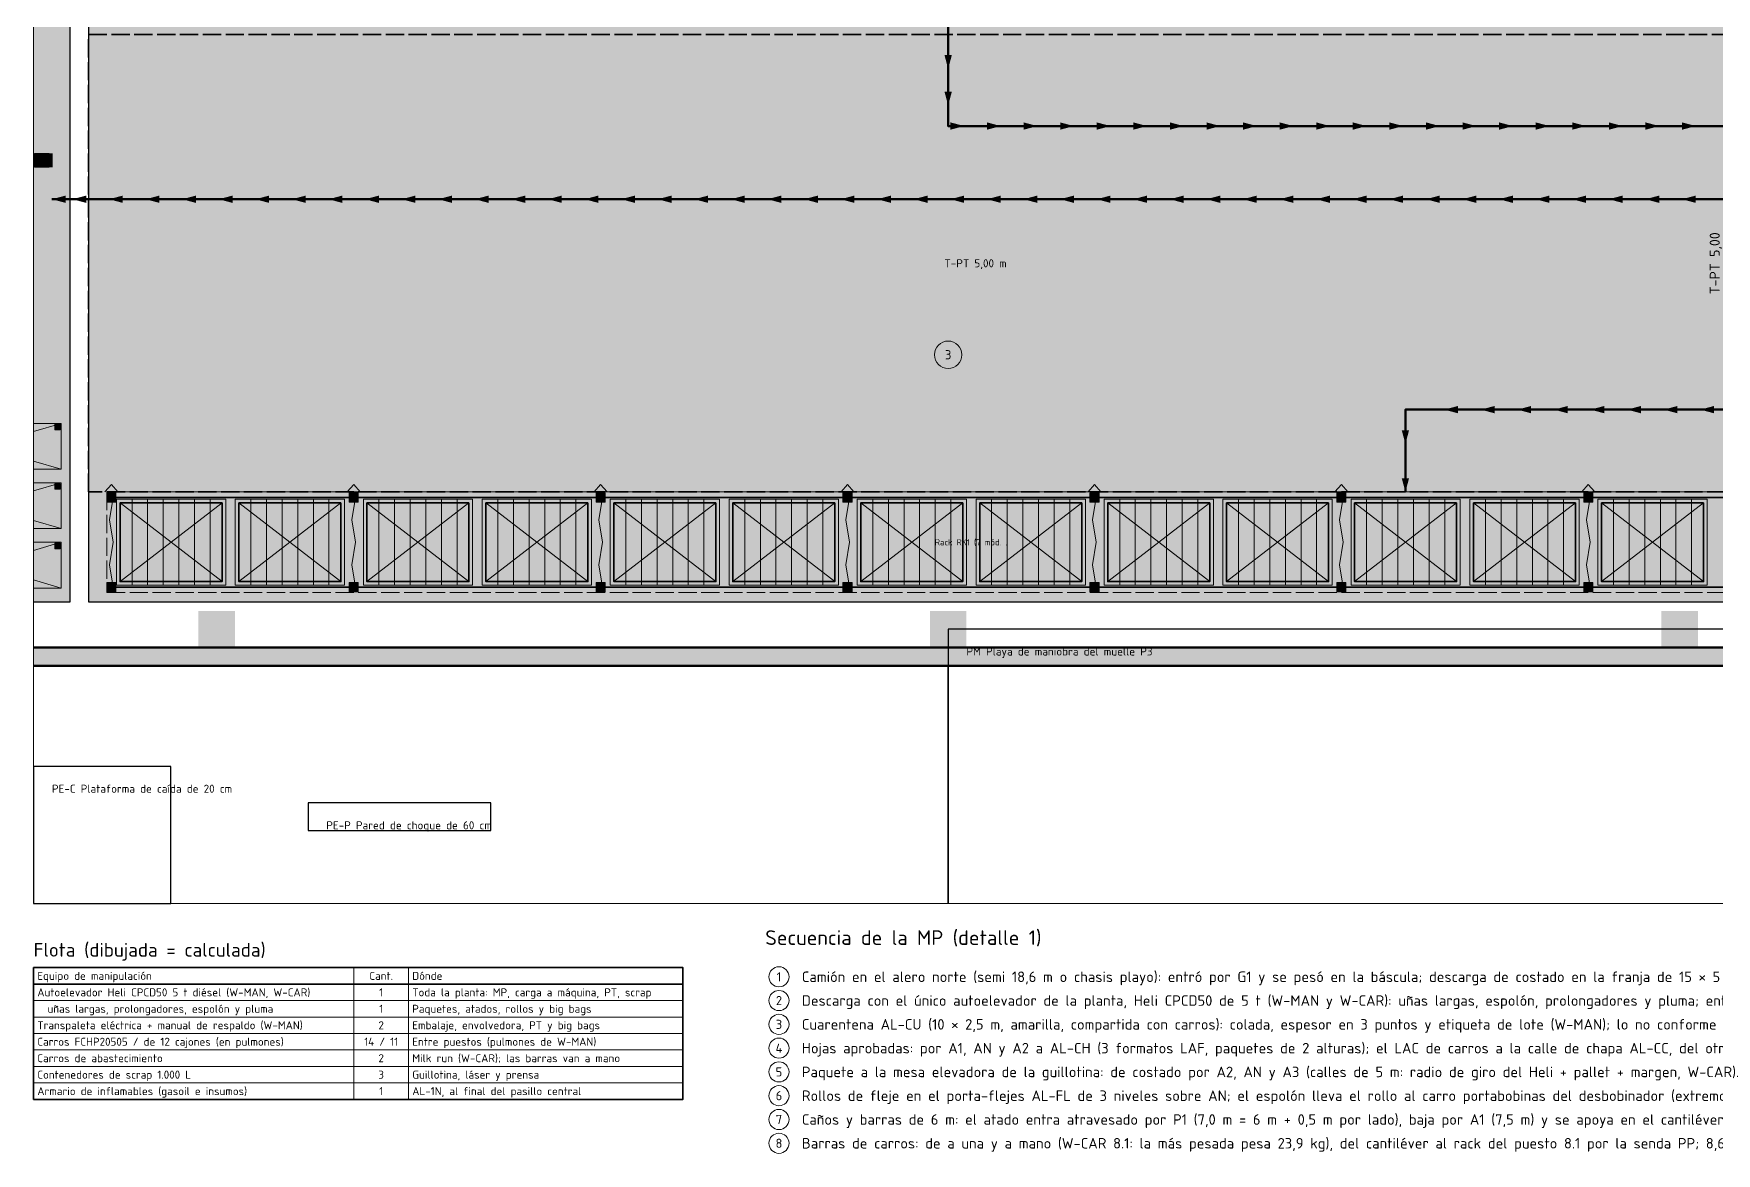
# Model space of a CAD drawing. Header units: millimetres. Extents: x 0 to 2430, y 0 to 841.
# Drawn here: x 597 to 965, y 440.4 to 685.2 of the extents above; entities that cross this region are included whole.
import ezdxf
from ezdxf.enums import TextEntityAlignment as Align

# ---------------------------------------------------------------- set-up
doc = ezdxf.new("R2010")
doc.units = ezdxf.units.MM
doc.linetypes.add('IRAM-E-TRAZOS', pattern=[5, 4, -1])
for name, color, linetype, lineweight in [('A-COLUMNA', 7, 'CONTINUOUS', 50), ('A-COTA', 7, 'CONTINUOUS', 18), ('A-EQUIPO-FINO', 8, 'CONTINUOUS', 13), ('A-EQUIPO-OCULTO', 8, 'IRAM-E-TRAZOS', 13), ('A-EQUIPO-RELLENO', 9, 'CONTINUOUS', 13), ('A-EXTERIOR', 8, 'CONTINUOUS', 25), ('A-MURO', 7, 'CONTINUOUS', 50), ('A-RELLENO', 9, 'CONTINUOUS', 13), ('A-SECTOR', 1, 'CONTINUOUS', 25), ('A-SEGURIDAD', 1, 'IRAM-E-TRAZOS', 18), ('A-TEXTO', 7, 'CONTINUOUS', 18), ('F-MP', 5, 'CONTINUOUS', 70), ('F-PT', 3, 'CONTINUOUS', 70)]:
    doc.layers.add(name, color=color, linetype=linetype, lineweight=lineweight)
doc.layers.add('A-EQUIPO', color=30, linetype='CONTINUOUS', lineweight=35, true_color=0xe67800)
doc.layers.add('A-PASILLO', color=2, linetype='IRAM-E-TRAZOS', lineweight=35, true_color=0xd7a500)
doc.styles.add('ISO3098', font='isocpeur.ttf')
doc.dimstyles.new('FLAMA-IRAM', dxfattribs={"dimtxt": 3.5, "dimasz": 3.5, "dimexe": 2, "dimexo": 1.5, "dimgap": 1, "dimtad": 1, "dimdec": 1, "dimtxsty": 'ISO3098', "dimblk": 'IRAM_FLECHA', "dimblk1": 'IRAM_FLECHA', "dimblk2": 'IRAM_FLECHA', "dimcen": 2.5, "dimclrd": 3, "dimclre": 3, "dimclrt": 3, "dimazin": 3, "dimtfac": 1, "dimtmove": 0, "dimatfit": 3, "dimlwd": 18, "dimlwe": 18})

# ---------------------------------------------------------------- blocks, each defined once
blk = doc.blocks.new('IRAM_FLECHA')
blk.add_solid([(0, 0), (-1, 0.125), (-1, -0.125)])

msp = doc.modelspace()

# ---------------------------------------------------------------- hatches: boundary and pattern name
at = {"layer": 'A-COLUMNA', "true_color": 0x000000}
h = msp.add_hatch(color=7, dxfattribs=at)
h.dxf.hatch_style = 1
h.paths.add_polyline_path([(633, 551), (641, 551), (641, 559), (633, 559)])
h = msp.add_hatch(color=7, dxfattribs=at)
h.dxf.hatch_style = 1
h.paths.add_polyline_path([(793, 551), (801, 551), (801, 559), (793, 559)])
h = msp.add_hatch(color=7, dxfattribs=at)
h.dxf.hatch_style = 1
h.paths.add_polyline_path([(953, 551), (961, 551), (961, 559), (953, 559)])
at = {"layer": 'A-EQUIPO-RELLENO', "true_color": 0xeeeeee}
h = msp.add_hatch(color=7, dxfattribs=at)
h.dxf.hatch_style = 1
h.paths.add_polyline_path([(601, 659), (601, 656), (597, 656), (597, 659)])
h = msp.add_hatch(color=7, dxfattribs=at)
h.dxf.hatch_style = 1
h.paths.add_polyline_path([(603, 600), (603, 590), (597, 590), (597, 600)])
at = {"layer": 'A-EQUIPO-RELLENO', "true_color": 0x969ba0}
h = msp.add_hatch(color=7, dxfattribs=at)
h.dxf.hatch_style = 1
h.paths.add_polyline_path([(602.8, 599.8), (601.6, 599.8), (601.6, 598.6), (602.8, 598.6)])
at = {"layer": 'A-EQUIPO-RELLENO', "true_color": 0xeeeeee}
h = msp.add_hatch(color=7, dxfattribs=at)
h.dxf.hatch_style = 1
h.paths.add_polyline_path([(603, 587), (603, 577), (597, 577), (597, 587)])
at = {"layer": 'A-EQUIPO-RELLENO', "true_color": 0x969ba0}
h = msp.add_hatch(color=7, dxfattribs=at)
h.dxf.hatch_style = 1
h.paths.add_polyline_path([(602.8, 586.8), (601.6, 586.8), (601.6, 585.6), (602.8, 585.6)])
h = msp.add_hatch(color=7, dxfattribs=at)
h.dxf.hatch_style = 1
h.paths.add_polyline_path([(615, 584.8), (613, 584.8), (613, 582.8), (615, 582.8)])
at = {"layer": 'A-EQUIPO-RELLENO', "true_color": 0xeedec0}
h = msp.add_hatch(color=7, dxfattribs=at)
h.dxf.hatch_style = 1
h.paths.add_polyline_path([(639, 583.4), (615.1, 583.4), (615.1, 564.6), (639, 564.6)])
h = msp.add_hatch(color=7, dxfattribs=at)
h.dxf.hatch_style = 1
h.paths.add_polyline_path([(665, 583.4), (641.1, 583.4), (641.1, 564.6), (665, 564.6)])
at = {"layer": 'A-EQUIPO-RELLENO', "true_color": 0x969ba0}
h = msp.add_hatch(color=7, dxfattribs=at)
h.dxf.hatch_style = 1
h.paths.add_polyline_path([(668, 584.8), (666, 584.8), (666, 582.8), (668, 582.8)])
at = {"layer": 'A-EQUIPO-RELLENO', "true_color": 0xeedec0}
h = msp.add_hatch(color=7, dxfattribs=at)
h.dxf.hatch_style = 1
h.paths.add_polyline_path([(693, 583.4), (669.1, 583.4), (669.1, 564.6), (693, 564.6)])
h = msp.add_hatch(color=7, dxfattribs=at)
h.dxf.hatch_style = 1
h.paths.add_polyline_path([(719, 583.4), (695.1, 583.4), (695.1, 564.6), (719, 564.6)])
at = {"layer": 'A-EQUIPO-RELLENO', "true_color": 0x969ba0}
h = msp.add_hatch(color=7, dxfattribs=at)
h.dxf.hatch_style = 1
h.paths.add_polyline_path([(722, 584.8), (720, 584.8), (720, 582.8), (722, 582.8)])
at = {"layer": 'A-EQUIPO-RELLENO', "true_color": 0xeedec0}
h = msp.add_hatch(color=7, dxfattribs=at)
h.dxf.hatch_style = 1
h.paths.add_polyline_path([(747, 583.4), (723.1, 583.4), (723.1, 564.6), (747, 564.6)])
h = msp.add_hatch(color=7, dxfattribs=at)
h.dxf.hatch_style = 1
h.paths.add_polyline_path([(773, 583.4), (749.1, 583.4), (749.1, 564.6), (773, 564.6)])
at = {"layer": 'A-EQUIPO-RELLENO', "true_color": 0x969ba0}
h = msp.add_hatch(color=7, dxfattribs=at)
h.dxf.hatch_style = 1
h.paths.add_polyline_path([(776, 584.8), (774, 584.8), (774, 582.8), (776, 582.8)])
at = {"layer": 'A-EQUIPO-RELLENO', "true_color": 0xeedec0}
h = msp.add_hatch(color=7, dxfattribs=at)
h.dxf.hatch_style = 1
h.paths.add_polyline_path([(801, 583.4), (777.1, 583.4), (777.1, 564.6), (801, 564.6)])
h = msp.add_hatch(color=7, dxfattribs=at)
h.dxf.hatch_style = 1
h.paths.add_polyline_path([(827, 583.4), (803.1, 583.4), (803.1, 564.6), (827, 564.6)])
at = {"layer": 'A-EQUIPO-RELLENO', "true_color": 0x969ba0}
h = msp.add_hatch(color=7, dxfattribs=at)
h.dxf.hatch_style = 1
h.paths.add_polyline_path([(830, 584.8), (828, 584.8), (828, 582.8), (830, 582.8)])
at = {"layer": 'A-EQUIPO-RELLENO', "true_color": 0xeedec0}
h = msp.add_hatch(color=7, dxfattribs=at)
h.dxf.hatch_style = 1
h.paths.add_polyline_path([(855, 583.4), (831.1, 583.4), (831.1, 564.6), (855, 564.6)])
h = msp.add_hatch(color=7, dxfattribs=at)
h.dxf.hatch_style = 1
h.paths.add_polyline_path([(881, 583.4), (857.1, 583.4), (857.1, 564.6), (881, 564.6)])
at = {"layer": 'A-EQUIPO-RELLENO', "true_color": 0x969ba0}
h = msp.add_hatch(color=7, dxfattribs=at)
h.dxf.hatch_style = 1
h.paths.add_polyline_path([(884, 584.8), (882, 584.8), (882, 582.8), (884, 582.8)])
at = {"layer": 'A-EQUIPO-RELLENO', "true_color": 0xeedec0}
h = msp.add_hatch(color=7, dxfattribs=at)
h.dxf.hatch_style = 1
h.paths.add_polyline_path([(909, 583.4), (885.1, 583.4), (885.1, 564.6), (909, 564.6)])
h = msp.add_hatch(color=7, dxfattribs=at)
h.dxf.hatch_style = 1
h.paths.add_polyline_path([(935, 583.4), (911.1, 583.4), (911.1, 564.6), (935, 564.6)])
at = {"layer": 'A-EQUIPO-RELLENO', "true_color": 0x969ba0}
h = msp.add_hatch(color=7, dxfattribs=at)
h.dxf.hatch_style = 1
h.paths.add_polyline_path([(938, 584.8), (936, 584.8), (936, 582.8), (938, 582.8)])
at = {"layer": 'A-EQUIPO-RELLENO', "true_color": 0xeedec0}
h = msp.add_hatch(color=7, dxfattribs=at)
h.dxf.hatch_style = 1
h.paths.add_polyline_path([(963, 583.4), (939.1, 583.4), (939.1, 564.6), (963, 564.6)])
at = {"layer": 'A-EQUIPO-RELLENO', "true_color": 0xeeeeee}
h = msp.add_hatch(color=7, dxfattribs=at)
h.dxf.hatch_style = 1
h.paths.add_polyline_path([(603, 574), (603, 564), (597, 564), (597, 574)])
at = {"layer": 'A-EQUIPO-RELLENO', "true_color": 0x969ba0}
h = msp.add_hatch(color=7, dxfattribs=at)
h.dxf.hatch_style = 1
h.paths.add_polyline_path([(602.8, 573.8), (601.6, 573.8), (601.6, 572.6), (602.8, 572.6)])
h = msp.add_hatch(color=7, dxfattribs=at)
h.dxf.hatch_style = 1
h.paths.add_polyline_path([(615, 565.2), (613, 565.2), (613, 563.2), (615, 563.2)])
h = msp.add_hatch(color=7, dxfattribs=at)
h.dxf.hatch_style = 1
h.paths.add_polyline_path([(668, 565.2), (666, 565.2), (666, 563.2), (668, 563.2)])
h = msp.add_hatch(color=7, dxfattribs=at)
h.dxf.hatch_style = 1
h.paths.add_polyline_path([(722, 565.2), (720, 565.2), (720, 563.2), (722, 563.2)])
h = msp.add_hatch(color=7, dxfattribs=at)
h.dxf.hatch_style = 1
h.paths.add_polyline_path([(776, 565.2), (774, 565.2), (774, 563.2), (776, 563.2)])
h = msp.add_hatch(color=7, dxfattribs=at)
h.dxf.hatch_style = 1
h.paths.add_polyline_path([(830, 565.2), (828, 565.2), (828, 563.2), (830, 563.2)])
h = msp.add_hatch(color=7, dxfattribs=at)
h.dxf.hatch_style = 1
h.paths.add_polyline_path([(884, 565.2), (882, 565.2), (882, 563.2), (884, 563.2)])
h = msp.add_hatch(color=7, dxfattribs=at)
h.dxf.hatch_style = 1
h.paths.add_polyline_path([(938, 565.2), (936, 565.2), (936, 563.2), (938, 563.2)])
at = {"layer": 'A-MURO', "true_color": 0x464646}
h = msp.add_hatch(color=7, dxfattribs=at)
h.dxf.hatch_style = 1
h.paths.add_polyline_path([(1000, 551), (1000, 547), (597, 547), (597, 551)])
at = {"layer": 'A-RELLENO', "true_color": 0xd7eed2}
h = msp.add_hatch(color=7, dxfattribs=at)
h.dxf.hatch_style = 1
h.paths.add_polyline_path([(605, 761), (605, 561), (597, 561), (597, 761)])
at = {"layer": 'A-RELLENO', "true_color": 0xc8e8c8}
h = msp.add_hatch(color=7, dxfattribs=at)
h.dxf.hatch_style = 1
h.paths.add_polyline_path([(609, 561), (997, 561), (997, 711), (609, 711)])
at = {"layer": 'F-MP', "true_color": 0x0046c8}
h = msp.add_hatch(color=7, dxfattribs=at)
h.dxf.hatch_style = 1
h.paths.add_polyline_path([(601, 649), (604, 648.2), (604, 649.8)])
h = msp.add_hatch(color=7, dxfattribs=at)
h.dxf.hatch_style = 1
h.paths.add_polyline_path([(605.5, 649), (608.5, 648.2), (608.5, 649.8)])
h = msp.add_hatch(color=7, dxfattribs=at)
h.dxf.hatch_style = 1
h.paths.add_polyline_path([(613.5, 649), (616.5, 648.2), (616.5, 649.8)])
h = msp.add_hatch(color=7, dxfattribs=at)
h.dxf.hatch_style = 1
h.paths.add_polyline_path([(621.5, 649), (624.5, 648.2), (624.5, 649.8)])
h = msp.add_hatch(color=7, dxfattribs=at)
h.dxf.hatch_style = 1
h.paths.add_polyline_path([(629.5, 649), (632.5, 648.2), (632.5, 649.8)])
h = msp.add_hatch(color=7, dxfattribs=at)
h.dxf.hatch_style = 1
h.paths.add_polyline_path([(637.5, 649), (640.5, 648.2), (640.5, 649.8)])
h = msp.add_hatch(color=7, dxfattribs=at)
h.dxf.hatch_style = 1
h.paths.add_polyline_path([(645.5, 649), (648.5, 648.2), (648.5, 649.8)])
h = msp.add_hatch(color=7, dxfattribs=at)
h.dxf.hatch_style = 1
h.paths.add_polyline_path([(653.5, 649), (656.5, 648.2), (656.5, 649.8)])
h = msp.add_hatch(color=7, dxfattribs=at)
h.dxf.hatch_style = 1
h.paths.add_polyline_path([(661.5, 649), (664.5, 648.2), (664.5, 649.8)])
h = msp.add_hatch(color=7, dxfattribs=at)
h.dxf.hatch_style = 1
h.paths.add_polyline_path([(669.5, 649), (672.5, 648.2), (672.5, 649.8)])
h = msp.add_hatch(color=7, dxfattribs=at)
h.dxf.hatch_style = 1
h.paths.add_polyline_path([(677.5, 649), (680.5, 648.2), (680.5, 649.8)])
h = msp.add_hatch(color=7, dxfattribs=at)
h.dxf.hatch_style = 1
h.paths.add_polyline_path([(685.5, 649), (688.5, 648.2), (688.5, 649.8)])
h = msp.add_hatch(color=7, dxfattribs=at)
h.dxf.hatch_style = 1
h.paths.add_polyline_path([(693.5, 649), (696.5, 648.2), (696.5, 649.8)])
h = msp.add_hatch(color=7, dxfattribs=at)
h.dxf.hatch_style = 1
h.paths.add_polyline_path([(701.5, 649), (704.5, 648.2), (704.5, 649.8)])
h = msp.add_hatch(color=7, dxfattribs=at)
h.dxf.hatch_style = 1
h.paths.add_polyline_path([(709.5, 649), (712.5, 648.2), (712.5, 649.8)])
h = msp.add_hatch(color=7, dxfattribs=at)
h.dxf.hatch_style = 1
h.paths.add_polyline_path([(717.5, 649), (720.5, 648.2), (720.5, 649.8)])
h = msp.add_hatch(color=7, dxfattribs=at)
h.dxf.hatch_style = 1
h.paths.add_polyline_path([(725.5, 649), (728.5, 648.2), (728.5, 649.8)])
h = msp.add_hatch(color=7, dxfattribs=at)
h.dxf.hatch_style = 1
h.paths.add_polyline_path([(733.5, 649), (736.5, 648.2), (736.5, 649.8)])
h = msp.add_hatch(color=7, dxfattribs=at)
h.dxf.hatch_style = 1
h.paths.add_polyline_path([(741.5, 649), (744.5, 648.2), (744.5, 649.8)])
h = msp.add_hatch(color=7, dxfattribs=at)
h.dxf.hatch_style = 1
h.paths.add_polyline_path([(749.5, 649), (752.5, 648.2), (752.5, 649.8)])
h = msp.add_hatch(color=7, dxfattribs=at)
h.dxf.hatch_style = 1
h.paths.add_polyline_path([(757.5, 649), (760.5, 648.2), (760.5, 649.8)])
h = msp.add_hatch(color=7, dxfattribs=at)
h.dxf.hatch_style = 1
h.paths.add_polyline_path([(765.5, 649), (768.5, 648.2), (768.5, 649.8)])
h = msp.add_hatch(color=7, dxfattribs=at)
h.dxf.hatch_style = 1
h.paths.add_polyline_path([(773.5, 649), (776.5, 648.2), (776.5, 649.8)])
h = msp.add_hatch(color=7, dxfattribs=at)
h.dxf.hatch_style = 1
h.paths.add_polyline_path([(781.5, 649), (784.5, 648.2), (784.5, 649.8)])
h = msp.add_hatch(color=7, dxfattribs=at)
h.dxf.hatch_style = 1
h.paths.add_polyline_path([(789.5, 649), (792.5, 648.2), (792.5, 649.8)])
h = msp.add_hatch(color=7, dxfattribs=at)
h.dxf.hatch_style = 1
h.paths.add_polyline_path([(797.5, 649), (800.5, 648.2), (800.5, 649.8)])
h = msp.add_hatch(color=7, dxfattribs=at)
h.dxf.hatch_style = 1
h.paths.add_polyline_path([(805.5, 649), (808.5, 648.2), (808.5, 649.8)])
h = msp.add_hatch(color=7, dxfattribs=at)
h.dxf.hatch_style = 1
h.paths.add_polyline_path([(813.5, 649), (816.5, 648.2), (816.5, 649.8)])
h = msp.add_hatch(color=7, dxfattribs=at)
h.dxf.hatch_style = 1
h.paths.add_polyline_path([(821.5, 649), (824.5, 648.2), (824.5, 649.8)])
h = msp.add_hatch(color=7, dxfattribs=at)
h.dxf.hatch_style = 1
h.paths.add_polyline_path([(829.5, 649), (832.5, 648.2), (832.5, 649.8)])
h = msp.add_hatch(color=7, dxfattribs=at)
h.dxf.hatch_style = 1
h.paths.add_polyline_path([(837.5, 649), (840.5, 648.2), (840.5, 649.8)])
h = msp.add_hatch(color=7, dxfattribs=at)
h.dxf.hatch_style = 1
h.paths.add_polyline_path([(845.5, 649), (848.5, 648.2), (848.5, 649.8)])
h = msp.add_hatch(color=7, dxfattribs=at)
h.dxf.hatch_style = 1
h.paths.add_polyline_path([(853.5, 649), (856.5, 648.2), (856.5, 649.8)])
h = msp.add_hatch(color=7, dxfattribs=at)
h.dxf.hatch_style = 1
h.paths.add_polyline_path([(861.5, 649), (864.5, 648.2), (864.5, 649.8)])
h = msp.add_hatch(color=7, dxfattribs=at)
h.dxf.hatch_style = 1
h.paths.add_polyline_path([(869.5, 649), (872.5, 648.2), (872.5, 649.8)])
h = msp.add_hatch(color=7, dxfattribs=at)
h.dxf.hatch_style = 1
h.paths.add_polyline_path([(877.5, 649), (880.5, 648.2), (880.5, 649.8)])
h = msp.add_hatch(color=7, dxfattribs=at)
h.dxf.hatch_style = 1
h.paths.add_polyline_path([(885.5, 649), (888.5, 648.2), (888.5, 649.8)])
h = msp.add_hatch(color=7, dxfattribs=at)
h.dxf.hatch_style = 1
h.paths.add_polyline_path([(893.5, 649), (896.5, 648.2), (896.5, 649.8)])
h = msp.add_hatch(color=7, dxfattribs=at)
h.dxf.hatch_style = 1
h.paths.add_polyline_path([(901.5, 649), (904.5, 648.2), (904.5, 649.8)])
h = msp.add_hatch(color=7, dxfattribs=at)
h.dxf.hatch_style = 1
h.paths.add_polyline_path([(909.5, 649), (912.5, 648.2), (912.5, 649.8)])
h = msp.add_hatch(color=7, dxfattribs=at)
h.dxf.hatch_style = 1
h.paths.add_polyline_path([(917.5, 649), (920.5, 648.2), (920.5, 649.8)])
h = msp.add_hatch(color=7, dxfattribs=at)
h.dxf.hatch_style = 1
h.paths.add_polyline_path([(925.5, 649), (928.5, 648.2), (928.5, 649.8)])
h = msp.add_hatch(color=7, dxfattribs=at)
h.dxf.hatch_style = 1
h.paths.add_polyline_path([(933.5, 649), (936.5, 648.2), (936.5, 649.8)])
h = msp.add_hatch(color=7, dxfattribs=at)
h.dxf.hatch_style = 1
h.paths.add_polyline_path([(941.5, 649), (944.5, 648.2), (944.5, 649.8)])
h = msp.add_hatch(color=7, dxfattribs=at)
h.dxf.hatch_style = 1
h.paths.add_polyline_path([(949.5, 649), (952.5, 648.2), (952.5, 649.8)])
h = msp.add_hatch(color=7, dxfattribs=at)
h.dxf.hatch_style = 1
h.paths.add_polyline_path([(957.5, 649), (960.5, 648.2), (960.5, 649.8)])
at = {"layer": 'F-PT', "true_color": 0x00963c}
h = msp.add_hatch(color=7, dxfattribs=at)
h.dxf.hatch_style = 1
h.paths.add_polyline_path([(797, 677.5), (797.8, 680.5), (796.2, 680.5)])
h = msp.add_hatch(color=7, dxfattribs=at)
h.dxf.hatch_style = 1
h.paths.add_polyline_path([(797, 669.5), (797.8, 672.5), (796.2, 672.5)])
h = msp.add_hatch(color=7, dxfattribs=at)
h.dxf.hatch_style = 1
h.paths.add_polyline_path([(800.5, 665), (797.5, 665.8), (797.5, 664.2)])
h = msp.add_hatch(color=7, dxfattribs=at)
h.dxf.hatch_style = 1
h.paths.add_polyline_path([(808.5, 665), (805.5, 665.8), (805.5, 664.2)])
h = msp.add_hatch(color=7, dxfattribs=at)
h.dxf.hatch_style = 1
h.paths.add_polyline_path([(816.5, 665), (813.5, 665.8), (813.5, 664.2)])
h = msp.add_hatch(color=7, dxfattribs=at)
h.dxf.hatch_style = 1
h.paths.add_polyline_path([(824.5, 665), (821.5, 665.8), (821.5, 664.2)])
h = msp.add_hatch(color=7, dxfattribs=at)
h.dxf.hatch_style = 1
h.paths.add_polyline_path([(832.5, 665), (829.5, 665.8), (829.5, 664.2)])
h = msp.add_hatch(color=7, dxfattribs=at)
h.dxf.hatch_style = 1
h.paths.add_polyline_path([(840.5, 665), (837.5, 665.8), (837.5, 664.2)])
h = msp.add_hatch(color=7, dxfattribs=at)
h.dxf.hatch_style = 1
h.paths.add_polyline_path([(848.5, 665), (845.5, 665.8), (845.5, 664.2)])
h = msp.add_hatch(color=7, dxfattribs=at)
h.dxf.hatch_style = 1
h.paths.add_polyline_path([(856.5, 665), (853.5, 665.8), (853.5, 664.2)])
h = msp.add_hatch(color=7, dxfattribs=at)
h.dxf.hatch_style = 1
h.paths.add_polyline_path([(864.5, 665), (861.5, 665.8), (861.5, 664.2)])
h = msp.add_hatch(color=7, dxfattribs=at)
h.dxf.hatch_style = 1
h.paths.add_polyline_path([(872.5, 665), (869.5, 665.8), (869.5, 664.2)])
h = msp.add_hatch(color=7, dxfattribs=at)
h.dxf.hatch_style = 1
h.paths.add_polyline_path([(880.5, 665), (877.5, 665.8), (877.5, 664.2)])
h = msp.add_hatch(color=7, dxfattribs=at)
h.dxf.hatch_style = 1
h.paths.add_polyline_path([(888.5, 665), (885.5, 665.8), (885.5, 664.2)])
h = msp.add_hatch(color=7, dxfattribs=at)
h.dxf.hatch_style = 1
h.paths.add_polyline_path([(896.5, 665), (893.5, 665.8), (893.5, 664.2)])
h = msp.add_hatch(color=7, dxfattribs=at)
h.dxf.hatch_style = 1
h.paths.add_polyline_path([(904.5, 665), (901.5, 665.8), (901.5, 664.2)])
h = msp.add_hatch(color=7, dxfattribs=at)
h.dxf.hatch_style = 1
h.paths.add_polyline_path([(912.5, 665), (909.5, 665.8), (909.5, 664.2)])
h = msp.add_hatch(color=7, dxfattribs=at)
h.dxf.hatch_style = 1
h.paths.add_polyline_path([(920.5, 665), (917.5, 665.8), (917.5, 664.2)])
h = msp.add_hatch(color=7, dxfattribs=at)
h.dxf.hatch_style = 1
h.paths.add_polyline_path([(928.5, 665), (925.5, 665.8), (925.5, 664.2)])
h = msp.add_hatch(color=7, dxfattribs=at)
h.dxf.hatch_style = 1
h.paths.add_polyline_path([(936.5, 665), (933.5, 665.8), (933.5, 664.2)])
h = msp.add_hatch(color=7, dxfattribs=at)
h.dxf.hatch_style = 1
h.paths.add_polyline_path([(944.5, 665), (941.5, 665.8), (941.5, 664.2)])
h = msp.add_hatch(color=7, dxfattribs=at)
h.dxf.hatch_style = 1
h.paths.add_polyline_path([(952.5, 665), (949.5, 665.8), (949.5, 664.2)])
h = msp.add_hatch(color=7, dxfattribs=at)
h.dxf.hatch_style = 1
h.paths.add_polyline_path([(960.5, 665), (957.5, 665.8), (957.5, 664.2)])
h = msp.add_hatch(color=7, dxfattribs=at)
h.dxf.hatch_style = 1
h.paths.add_polyline_path([(905.5, 603), (908.5, 602.2), (908.5, 603.8)])
h = msp.add_hatch(color=7, dxfattribs=at)
h.dxf.hatch_style = 1
h.paths.add_polyline_path([(913.5, 603), (916.5, 602.2), (916.5, 603.8)])
h = msp.add_hatch(color=7, dxfattribs=at)
h.dxf.hatch_style = 1
h.paths.add_polyline_path([(921.5, 603), (924.5, 602.2), (924.5, 603.8)])
h = msp.add_hatch(color=7, dxfattribs=at)
h.dxf.hatch_style = 1
h.paths.add_polyline_path([(929.5, 603), (932.5, 602.2), (932.5, 603.8)])
h = msp.add_hatch(color=7, dxfattribs=at)
h.dxf.hatch_style = 1
h.paths.add_polyline_path([(937.5, 603), (940.5, 602.2), (940.5, 603.8)])
h = msp.add_hatch(color=7, dxfattribs=at)
h.dxf.hatch_style = 1
h.paths.add_polyline_path([(945.5, 603), (948.5, 602.2), (948.5, 603.8)])
h = msp.add_hatch(color=7, dxfattribs=at)
h.dxf.hatch_style = 1
h.paths.add_polyline_path([(953.5, 603), (956.5, 602.2), (956.5, 603.8)])
h = msp.add_hatch(color=7, dxfattribs=at)
h.dxf.hatch_style = 1
h.paths.add_polyline_path([(961.5, 603), (964.5, 602.2), (964.5, 603.8)])
h = msp.add_hatch(color=7, dxfattribs=at)
h.dxf.hatch_style = 1
h.paths.add_polyline_path([(897, 595.5), (897.8, 598.5), (896.2, 598.5)])
h = msp.add_hatch(color=7, dxfattribs=at)
h.dxf.hatch_style = 1
h.paths.add_polyline_path([(897, 585), (897.8, 588), (896.2, 588)])

# ---------------------------------------------------------------- linework, layer by layer
at = {"layer": 'A-COTA', "lineweight": 13}
for p, q in [((667, 481), (667, 452.2)), ((679, 481), (679, 452.2)), ((597, 473.8), (739, 473.8)), ((597, 470.2), (739, 470.2)), ((597, 466.6), (739, 466.6)), ((597, 463), (739, 463)), ((597, 459.4), (739, 459.4)), ((597, 455.8), (739, 455.8))]:
    msp.add_line(p, q, dxfattribs=at)
at = {"layer": 'A-COTA', "lineweight": 35}
msp.add_line((597, 477.4), (739, 477.4), dxfattribs=at)
msp.add_lwpolyline([(597, 481), (739, 481), (739, 452.2), (597, 452.2)], close=True, dxfattribs=at)
at = {"layer": 'A-EQUIPO'}
for p, q in [((601, 656), (601, 659)), ((991, 583.8), (613, 583.8)), ((991, 564.2), (613, 564.2))]:
    msp.add_line(p, q, dxfattribs=at)
for points in [[(638.2, 582.6), (615.9, 582.6), (615.9, 565.4), (638.2, 565.4)], [(664.2, 582.6), (641.9, 582.6), (641.9, 565.4), (664.2, 565.4)], [(692.2, 582.6), (669.9, 582.6), (669.9, 565.4), (692.2, 565.4)], [(718.2, 582.6), (695.9, 582.6), (695.9, 565.4), (718.2, 565.4)], [(746.2, 582.6), (723.9, 582.6), (723.9, 565.4), (746.2, 565.4)], [(772.2, 582.6), (749.9, 582.6), (749.9, 565.4), (772.2, 565.4)], [(800.2, 582.6), (777.9, 582.6), (777.9, 565.4), (800.2, 565.4)], [(826.2, 582.6), (803.9, 582.6), (803.9, 565.4), (826.2, 565.4)], [(854.2, 582.6), (831.9, 582.6), (831.9, 565.4), (854.2, 565.4)], [(880.2, 582.6), (857.9, 582.6), (857.9, 565.4), (880.2, 565.4)], [(908.2, 582.6), (885.9, 582.6), (885.9, 565.4), (908.2, 565.4)], [(934.2, 582.6), (911.9, 582.6), (911.9, 565.4), (934.2, 565.4)], [(962.2, 582.6), (939.9, 582.6), (939.9, 565.4), (962.2, 565.4)]]:
    msp.add_lwpolyline(points, close=True, dxfattribs=at)
at = {"layer": 'A-EQUIPO-FINO'}
for p, q in [((600.4, 659), (597.2, 659)), ((600.4, 656), (597.2, 656)), ((603, 600), (597, 598.2353)), ((603, 590), (597, 591.7647)), ((603, 587), (597, 585.2353)), ((638.2, 582.6), (615.9, 565.4)), ((638.2, 565.4), (615.9, 582.6)), ((618.5143, 583.4), (618.5143, 564.6)), ((621.9286, 583.4), (621.9286, 564.6)), ((625.3429, 583.4), (625.3429, 564.6)), ((628.7571, 583.4), (628.7571, 564.6)), ((632.1714, 583.4), (632.1714, 564.6)), ((635.5857, 583.4), (635.5857, 564.6)), ((664.2, 582.6), (641.9, 565.4)), ((664.2, 565.4), (641.9, 582.6)), ((644.5143, 583.4), (644.5143, 564.6)), ((647.9286, 583.4), (647.9286, 564.6)), ((651.3429, 583.4), (651.3429, 564.6)), ((654.7571, 583.4), (654.7571, 564.6)), ((658.1714, 583.4), (658.1714, 564.6)), ((661.5857, 583.4), (661.5857, 564.6)), ((692.2, 582.6), (669.9, 565.4)), ((692.2, 565.4), (669.9, 582.6)), ((672.5143, 583.4), (672.5143, 564.6)), ((675.9286, 583.4), (675.9286, 564.6)), ((679.3429, 583.4), (679.3429, 564.6)), ((682.7571, 583.4), (682.7571, 564.6)), ((686.1714, 583.4), (686.1714, 564.6)), ((689.5857, 583.4), (689.5857, 564.6)), ((718.2, 582.6), (695.9, 565.4)), ((718.2, 565.4), (695.9, 582.6)), ((698.5143, 583.4), (698.5143, 564.6)), ((701.9286, 583.4), (701.9286, 564.6)), ((705.3429, 583.4), (705.3429, 564.6)), ((708.7571, 583.4), (708.7571, 564.6)), ((712.1714, 583.4), (712.1714, 564.6)), ((715.5857, 583.4), (715.5857, 564.6)), ((746.2, 582.6), (723.9, 565.4)), ((746.2, 565.4), (723.9, 582.6)), ((726.5143, 583.4), (726.5143, 564.6)), ((729.9286, 583.4), (729.9286, 564.6)), ((733.3429, 583.4), (733.3429, 564.6)), ((736.7571, 583.4), (736.7571, 564.6)), ((740.1714, 583.4), (740.1714, 564.6)), ((743.5857, 583.4), (743.5857, 564.6)), ((772.2, 582.6), (749.9, 565.4)), ((772.2, 565.4), (749.9, 582.6)), ((752.5143, 583.4), (752.5143, 564.6)), ((755.9286, 583.4), (755.9286, 564.6)), ((759.3429, 583.4), (759.3429, 564.6)), ((762.7571, 583.4), (762.7571, 564.6)), ((766.1714, 583.4), (766.1714, 564.6)), ((769.5857, 583.4), (769.5857, 564.6)), ((800.2, 582.6), (777.9, 565.4)), ((800.2, 565.4), (777.9, 582.6)), ((780.5143, 583.4), (780.5143, 564.6)), ((783.9286, 583.4), (783.9286, 564.6)), ((787.3429, 583.4), (787.3429, 564.6)), ((790.7571, 583.4), (790.7571, 564.6)), ((794.1714, 583.4), (794.1714, 564.6)), ((797.5857, 583.4), (797.5857, 564.6)), ((826.2, 582.6), (803.9, 565.4)), ((826.2, 565.4), (803.9, 582.6)), ((806.5143, 583.4), (806.5143, 564.6)), ((809.9286, 583.4), (809.9286, 564.6)), ((813.3429, 583.4), (813.3429, 564.6)), ((816.7571, 583.4), (816.7571, 564.6)), ((820.1714, 583.4), (820.1714, 564.6)), ((823.5857, 583.4), (823.5857, 564.6)), ((854.2, 582.6), (831.9, 565.4)), ((854.2, 565.4), (831.9, 582.6)), ((834.5143, 583.4), (834.5143, 564.6)), ((837.9286, 583.4), (837.9286, 564.6)), ((841.3429, 583.4), (841.3429, 564.6)), ((844.7571, 583.4), (844.7571, 564.6)), ((848.1714, 583.4), (848.1714, 564.6)), ((851.5857, 583.4), (851.5857, 564.6)), ((880.2, 582.6), (857.9, 565.4)), ((880.2, 565.4), (857.9, 582.6)), ((860.5143, 583.4), (860.5143, 564.6)), ((863.9286, 583.4), (863.9286, 564.6)), ((867.3429, 583.4), (867.3429, 564.6)), ((870.7571, 583.4), (870.7571, 564.6)), ((874.1714, 583.4), (874.1714, 564.6)), ((877.5857, 583.4), (877.5857, 564.6)), ((908.2, 582.6), (885.9, 565.4)), ((908.2, 565.4), (885.9, 582.6)), ((888.5143, 583.4), (888.5143, 564.6)), ((891.9286, 583.4), (891.9286, 564.6)), ((895.3429, 583.4), (895.3429, 564.6)), ((898.7571, 583.4), (898.7571, 564.6)), ((902.1714, 583.4), (902.1714, 564.6)), ((905.5857, 583.4), (905.5857, 564.6)), ((934.2, 582.6), (911.9, 565.4)), ((934.2, 565.4), (911.9, 582.6)), ((914.5143, 583.4), (914.5143, 564.6)), ((917.9286, 583.4), (917.9286, 564.6)), ((921.3429, 583.4), (921.3429, 564.6)), ((924.7571, 583.4), (924.7571, 564.6)), ((928.1714, 583.4), (928.1714, 564.6)), ((931.5857, 583.4), (931.5857, 564.6)), ((962.2, 582.6), (939.9, 565.4)), ((962.2, 565.4), (939.9, 582.6)), ((942.5143, 583.4), (942.5143, 564.6)), ((945.9286, 583.4), (945.9286, 564.6)), ((949.3429, 583.4), (949.3429, 564.6)), ((952.7571, 583.4), (952.7571, 564.6)), ((956.1714, 583.4), (956.1714, 564.6)), ((959.5857, 583.4), (959.5857, 564.6)), ((603, 577), (597, 578.7647)), ((603, 574), (597, 572.2353)), ((603, 564), (597, 565.7647))]:
    msp.add_line(p, q, dxfattribs=at)
for points in [[(603, 600), (597, 600)], [(597, 590), (603, 590), (603, 600)], [(603, 587), (597, 587)], [(597, 577), (603, 577), (603, 587)], [(614.4, 583.8), (613.6, 578.9), (614.4, 574), (613.6, 569.1), (614.4, 564.2)], [(667.4, 583.8), (666.6, 578.9), (667.4, 574), (666.6, 569.1), (667.4, 564.2)], [(721.4, 583.8), (720.6, 578.9), (721.4, 574), (720.6, 569.1), (721.4, 564.2)], [(775.4, 583.8), (774.6, 578.9), (775.4, 574), (774.6, 569.1), (775.4, 564.2)], [(829.4, 583.8), (828.6, 578.9), (829.4, 574), (828.6, 569.1), (829.4, 564.2)], [(883.4, 583.8), (882.6, 578.9), (883.4, 574), (882.6, 569.1), (883.4, 564.2)], [(937.4, 583.8), (936.6, 578.9), (937.4, 574), (936.6, 569.1), (937.4, 564.2)], [(603, 574), (597, 574)], [(597, 564), (603, 564), (603, 574)]]:
    msp.add_lwpolyline(points, dxfattribs=at)
for points in [[(602.8, 599.8), (601.6, 599.8), (601.6, 598.6), (602.8, 598.6)], [(602.8, 586.8), (601.6, 586.8), (601.6, 585.6), (602.8, 585.6)], [(615, 584.8), (613, 584.8), (613, 582.8), (615, 582.8)], [(639, 583.4), (615.1, 583.4), (615.1, 564.6), (639, 564.6)], [(665, 583.4), (641.1, 583.4), (641.1, 564.6), (665, 564.6)], [(668, 584.8), (666, 584.8), (666, 582.8), (668, 582.8)], [(693, 583.4), (669.1, 583.4), (669.1, 564.6), (693, 564.6)], [(719, 583.4), (695.1, 583.4), (695.1, 564.6), (719, 564.6)], [(722, 584.8), (720, 584.8), (720, 582.8), (722, 582.8)], [(747, 583.4), (723.1, 583.4), (723.1, 564.6), (747, 564.6)], [(773, 583.4), (749.1, 583.4), (749.1, 564.6), (773, 564.6)], [(776, 584.8), (774, 584.8), (774, 582.8), (776, 582.8)], [(801, 583.4), (777.1, 583.4), (777.1, 564.6), (801, 564.6)], [(827, 583.4), (803.1, 583.4), (803.1, 564.6), (827, 564.6)], [(830, 584.8), (828, 584.8), (828, 582.8), (830, 582.8)], [(855, 583.4), (831.1, 583.4), (831.1, 564.6), (855, 564.6)], [(881, 583.4), (857.1, 583.4), (857.1, 564.6), (881, 564.6)], [(884, 584.8), (882, 584.8), (882, 582.8), (884, 582.8)], [(909, 583.4), (885.1, 583.4), (885.1, 564.6), (909, 564.6)], [(935, 583.4), (911.1, 583.4), (911.1, 564.6), (935, 564.6)], [(938, 584.8), (936, 584.8), (936, 582.8), (938, 582.8)], [(963, 583.4), (939.1, 583.4), (939.1, 564.6), (963, 564.6)], [(602.8, 573.8), (601.6, 573.8), (601.6, 572.6), (602.8, 572.6)], [(615, 565.2), (613, 565.2), (613, 563.2), (615, 563.2)], [(668, 565.2), (666, 565.2), (666, 563.2), (668, 563.2)], [(722, 565.2), (720, 565.2), (720, 563.2), (722, 563.2)], [(776, 565.2), (774, 565.2), (774, 563.2), (776, 563.2)], [(830, 565.2), (828, 565.2), (828, 563.2), (830, 563.2)], [(884, 565.2), (882, 565.2), (882, 563.2), (884, 563.2)], [(938, 565.2), (936, 565.2), (936, 563.2), (938, 563.2)]]:
    msp.add_lwpolyline(points, close=True, dxfattribs=at)
at = {"layer": 'A-EQUIPO-OCULTO'}
msp.add_lwpolyline([(991, 585), (613, 585), (613, 563), (991, 563)], close=True, dxfattribs=at)
at = {"layer": 'A-EXTERIOR'}
for points in [[(1137, 555), (797, 555), (797, 495)], [(797, 495), (797, 547), (597, 547)]]:
    msp.add_lwpolyline(points, dxfattribs=at)
for points in [[(597, 495), (627, 495), (627, 525), (597, 525)], [(657, 511), (697, 511), (697, 517), (657, 517)]]:
    msp.add_lwpolyline(points, close=True, dxfattribs=at)
at = {"layer": 'A-MURO'}
msp.add_lwpolyline([(597, 551), (1000, 551), (1000, 547), (597, 547)], dxfattribs=at)
at = {"layer": 'A-PASILLO'}
for p, q in [((609, 585), (609, 685)), ((609, 685), (997, 685)), ((997, 585), (609, 585))]:
    msp.add_line(p, q, dxfattribs=at)
at = {"layer": 'A-SECTOR'}
msp.add_lwpolyline([(597, 561), (605, 561), (605, 761), (597, 761)], dxfattribs=at)
msp.add_lwpolyline([(609, 561), (997, 561), (997, 711), (609, 711)], close=True, dxfattribs=at)
at = {"layer": 'A-SEGURIDAD'}
for points in [[(615.4, 585), (614, 586.6), (612.6, 585)], [(668.4, 585), (667, 586.6), (665.6, 585)], [(722.4, 585), (721, 586.6), (719.6, 585)], [(776.4, 585), (775, 586.6), (773.6, 585)], [(830.4, 585), (829, 586.6), (827.6, 585)], [(884.4, 585), (883, 586.6), (881.6, 585)], [(938.4, 585), (937, 586.6), (935.6, 585)]]:
    msp.add_lwpolyline(points, dxfattribs=at)
at = {"layer": 'A-TEXTO'}
msp.add_lwpolyline([(597, 495), (1137, 495), (1137, 795), (597, 795)], close=True, dxfattribs=at)
for centre, radius in [((797, 615), 3), ((760, 479), 2.2), ((760, 473.8), 2.2), ((760, 468.6), 2.2), ((760, 463.4), 2.2), ((760, 458.2), 2.2), ((760, 453), 2.2), ((760, 447.8), 2.2), ((760, 442.6), 2.2)]:
    msp.add_circle(centre, radius, dxfattribs=at)
at = {"layer": 'F-MP'}
msp.add_lwpolyline([(1137, 627), (1037, 627), (1037, 649), (601, 649)], dxfattribs=at)
at = {"layer": 'F-PT'}
for points in [[(797, 687), (797, 665), (1011, 665), (1011, 555), (1011, 495)], [(1137, 603), (897, 603), (897, 585)]]:
    msp.add_lwpolyline(points, dxfattribs=at)

# ---------------------------------------------------------------- texts
at = {"layer": 'A-TEXTO', "style": 'ISO3098'}
for s, height, p in [('T-PT 5,00 m', 1.76, (803, 635)), ('3', 2, (797, 615)), ('Rack RK1 (7 mód. .', 1.364, (802, 574)), ('Cant.', 1.75, (673, 479.2)), ('1', 2, (760, 479)), ('1', 1.75, (673, 475.6)), ('2', 2, (760, 473.8)), ('1', 1.75, (673, 472)), ('2', 1.75, (673, 468.4)), ('3', 2, (760, 468.6)), ('14 / 11', 1.75, (673, 464.8)), ('4', 2, (760, 463.4)), ('2', 1.75, (673, 461.2)), ('3', 1.75, (673, 457.6)), ('5', 2, (760, 458.2)), ('1', 1.75, (673, 454)), ('6', 2, (760, 453)), ('7', 2, (760, 447.8)), ('8', 2, (760, 442.6))]:
    msp.add_text(s, height=height, dxfattribs=at).set_placement(p, align=Align.MIDDLE_CENTER)
for s, p in [('PM Playa de maniobra del muelle P3', (801, 551)), ('PE-C Plataforma de caída de 20 cm', (601, 521)), ('PE-P Pared de choque de 60 cm', (661, 513))]:
    msp.add_text(s, height=1.76, dxfattribs=at).set_placement(p, align=Align.TOP_LEFT)
for s, height, p in [('Secuencia de la MP (detalle 1)', 3.2, (757, 485)), ('Flota (dibujada = calculada)', 3, (597, 482.5))]:
    msp.add_text(s, height=height, dxfattribs=at).set_placement(p, align=Align.BOTTOM_LEFT)
for s, height, p in [('Equipo de manipulación', 1.75, (597.8, 479.2)), ('Dónde', 1.75, (679.8, 479.2)), ('Camión en el alero norte (semi 18,6 m o chasis playo): entró por G1 y se pesó en la báscula; descarga de costado en la franja de 15 × 5 m (W-CAR 1). Toda la MP entra por acá, también polvo, pintura y embalaje.', 2.3, (765, 479)), ('Autoelevador Heli CPCD50 5 t diésel (W-MAN, W-CAR)', 1.75, (597.8, 475.6)), ('Toda la planta: MP, carga a máquina, PT, scrap', 1.75, (679.8, 475.6)), ('Descarga con el único autoelevador de la planta, Heli CPCD50 de 5 t (W-MAN y W-CAR): uñas largas, espolón, prolongadores y pluma; entra por P1 (7,0 m) a la calle A1 (7,5 m).', 2.3, (765, 473.8)), ('  uñas largas, prolongadores, espolón y pluma', 1.75, (597.8, 472)), ('Paquetes, atados, rollos y big bags', 1.75, (679.8, 472)), ('Transpaleta eléctrica + manual de respaldo (W-MAN)', 1.75, (597.8, 468.4)), ('Embalaje, envolvedora, PT y big bags', 1.75, (679.8, 468.4)), ('Cuarentena AL-CU (10 × 2,5 m, amarilla, compartida con carros): colada, espesor en 3 puntos y etiqueta de lote (W-MAN); lo no conforme va a retenidos AL-RE (rojo) y se reclama al proveedor.', 2.3, (765, 468.6)), ('Carros FCHP20505 / de 12 cajones (en pulmones)', 1.75, (597.8, 464.8)), ('Entre puestos (pulmones de W-MAN)', 1.75, (679.8, 464.8)), ('Hojas aprobadas: por A1, AN y A2 a AL-CH (3 formatos LAF, paquetes de 2 alturas); el LAC de carros a la calle de chapa AL-CC, del otro lado de A2.', 2.3, (765, 463.4)), ('Carros de abastecimiento', 1.75, (597.8, 461.2)), ('Milk run (W-CAR); las barras van a mano', 1.75, (679.8, 461.2)), ('Contenedores de scrap 1.000 L', 1.75, (597.8, 457.6)), ('Guillotina, láser y prensa', 1.75, (679.8, 457.6)), ('Paquete a la mesa elevadora de la guillotina: de costado por A2, AN y A3 (calles de 5 m: radio de giro del Heli + pallet + margen, W-CAR).', 2.3, (765, 458.2)), ('Armario de inflamables (gasoil e insumos)', 1.75, (597.8, 454)), ('AL-1N, al final del pasillo central', 1.75, (679.8, 454)), ('Rollos de fleje en el porta-flejes AL-FL de 3 niveles sobre AN; el espolón lleva el rollo al carro portabobinas del desbobinador (extremo este de AN).', 2.3, (765, 453)), ('Caños y barras de 6 m: el atado entra atravesado por P1 (7,0 m = 6 m + 0,5 m por lado), baja por A1 (7,5 m) y se apoya en el cantiléver AL-CT, al fondo de A1 y paralelo a P1, sin girar. Al láser, con la pluma, por A1, AN y A3 (3,3 atados por día en el pico, X-ALM y W-MAN).', 2.3, (765, 447.8)), ('Barras de carros: de a una y a mano (W-CAR 8.1: la más pesada pesa 23,9 kg), del cantiléver al rack del puesto 8.1 por la senda PP; 8,6 barras por día en el pico.', 2.3, (765, 442.6))]:
    msp.add_text(s, height=height, dxfattribs=at).set_placement(p, align=Align.MIDDLE_LEFT)

# ---------------------------------------------------------------- dimensions: what is measured, and where the dimension line sits
at = {"layer": 'A-COTA'}
msp.add_linear_dim(base=(967, 585), p1=(967, 585), p2=(967, 685), angle=90, text='T-PT <>', dimstyle='FLAMA-IRAM', override={"dimtxt": 2.2, "dimasz": 2.2, "dimexe": 1.2, "dimexo": 1, "dimdec": 2, "dimlfac": 0.05, "dimzin": 0}, dxfattribs=at).render()

doc.saveas('drawing.dxf')
